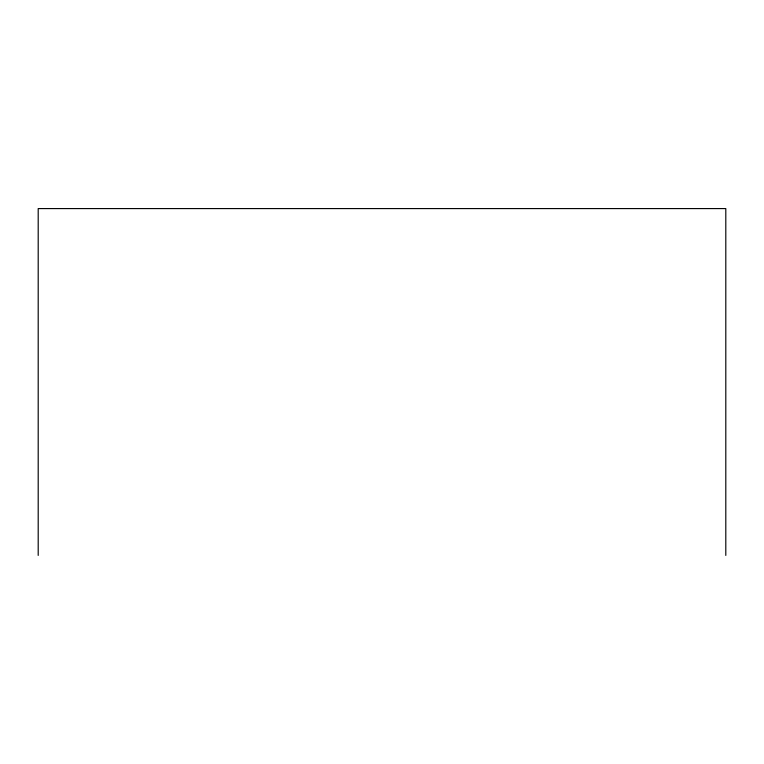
<?xml version="1.0" encoding="UTF-8"?>
<svg xmlns="http://www.w3.org/2000/svg" width="764" height="764" viewBox="0 0 764 764"><rect width="100%" height="100%" fill="white"/><g stroke="black" fill="none" stroke-linecap="round" stroke-linejoin="round"><path stroke-width="1.15" d="M725.8 555.418L725.8 208.582L38.2 208.582L38.2 555.418"/></g></svg>
